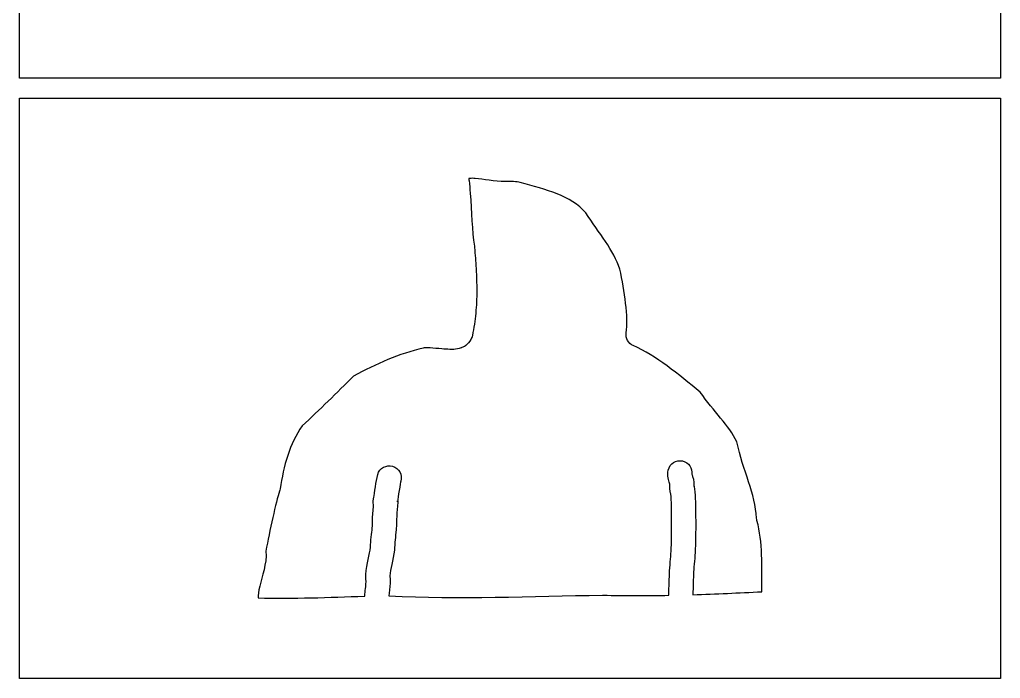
# Model space of a CAD drawing. Header units: millimetres. Extents: x -1461 to -1025, y 571 to 3922.
# Drawn here: x -1221 to -1025, y 3017.4 to 3149.1 of the extents above; entities that cross this region are included whole.
import ezdxf

# ---------------------------------------------------------------- set-up
doc = ezdxf.new("R2010")
doc.units = ezdxf.units.MM
doc.layers.add('Calque_1', color=7, linetype='CONTINUOUS')

msp = doc.modelspace()

# ---------------------------------------------------------------- linework, layer by layer
at = {"layer": 'Calque_1', "color": 5}
for points in [[(-1221.0133, 3533.39483), (-1025.0134, 3533.39483), (-1025.0134, 3137.39523), (-1221.0133, 3137.39523)], [(-1221.0133, 3133.39496), (-1025.0134, 3133.39496), (-1025.0134, 3017.394804), (-1221.0133, 3017.394804)]]:
    msp.add_lwpolyline(points, close=True, dxfattribs=at)
at = {"layer": 'Calque_1', "color": 7}
for points in [[(-1131.2103, 3116.92846), (-1131.2003, 3116.90346)], [(-1130.9862, 3117.34566), (-1130.9724, 3117.34826)], [(-1130.1161, 3103.76885), (-1130.1161, 3103.75885), (-1130.1161, 3103.75885)], [(-1130.0951, 3103.58775), (-1130.0951, 3103.51975)], [(-1130.5302, 3085.942849), (-1130.5402, 3085.928849)]]:
    msp.add_lwpolyline(points, dxfattribs=at)
for points in [[(-1130.9724, 3117.34826)], [(-1146.4669, 3059.804069)]]:
    msp.add_lwpolyline(points, close=True, dxfattribs=at)
for points in [[(-1130.9724, 3117.34826), (-1131.1088, 3117.33826), (-1131.1536, 3117.32126), (-1131.2473, 3117.30726)], [(-1131.2473, 3117.30726), (-1131.2313, 3117.18286), (-1131.2253, 3117.05346), (-1131.2103, 3116.92846)], [(-1131.2003, 3116.90346), (-1131.1013, 3116.08446), (-1131.0271, 3115.25195), (-1130.9605, 3114.41685)], [(-1129.9506, 3117.34566), (-1130.3542, 3117.37366), (-1130.7097, 3117.36866), (-1130.9862, 3117.34566)], [(-1123.9861, 3116.71356), (-1126.1594, 3116.67956), (-1128.3363, 3117.23246), (-1129.9506, 3117.34566)], [(-1120.9553, 3116.51306), (-1121.7142, 3116.71636), (-1122.7544, 3116.73266), (-1123.9861, 3116.71356)], [(-1107.8858, 3110.45045), (-1110.8333, 3113.89025), (-1115.7955, 3115.13035), (-1120.9553, 3116.51306)], [(-1130.9605, 3114.41685), (-1130.6593, 3110.67895), (-1130.6028, 3106.88575), (-1130.1161, 3103.76885)], [(-1101.0573, 3099.219049), (-1102.2774, 3102.94115), (-1105.2446, 3106.44855), (-1107.8858, 3110.45045)], [(-1130.1161, 3103.75885), (-1130.107054, 3103.702087), (-1130.100049, 3103.645016), (-1130.0951, 3103.58775)], [(-1130.0951, 3103.51975), (-1129.98, 3102.13595), (-1129.8729, 3100.73875), (-1129.7939, 3099.330849)], [(-1129.7939, 3099.330849), (-1129.7939, 3099.296849), (-1129.7939, 3099.262849), (-1129.7839, 3099.227949)], [(-1129.7839, 3099.227949), (-1129.7049, 3097.795949), (-1129.6562, 3096.352949), (-1129.6598, 3094.901649)], [(-1099.7804, 3086.451349), (-1099.3161, 3089.618949), (-1100.1392, 3094.853949), (-1101.0573, 3099.219049)], [(-1129.6598, 3094.901649), (-1129.6598, 3094.138249), (-1129.6788, 3093.372649), (-1129.7128, 3092.605149)], [(-1129.7128, 3092.605149), (-1129.7448, 3091.893949), (-1129.7908, 3091.180849), (-1129.856, 3090.466749)], [(-1129.866, 3090.381749), (-1130.0015, 3088.917249), (-1130.212, 3087.447249), (-1130.5202, 3085.974849)], [(-1129.856, 3090.466749), (-1129.856, 3090.438749), (-1129.856, 3090.409749), (-1129.866, 3090.381749)], [(-1130.8551, 3085.119549), (-1131.104, 3084.651349), (-1131.4466, 3084.227049), (-1131.8271, 3083.951149)], [(-1130.7761, 3085.265849), (-1130.8001, 3085.215849), (-1130.8281, 3085.167849), (-1130.8551, 3085.119549)], [(-1130.6911, 3085.462249), (-1130.7171, 3085.395249), (-1130.7451, 3085.331249), (-1130.7761, 3085.265849)], [(-1130.5402, 3085.928849), (-1130.5742, 3085.770449), (-1130.6282, 3085.615249), (-1130.6911, 3085.462249)], [(-1130.5202, 3085.974849), (-1130.5202, 3085.963849), (-1130.5202, 3085.953849), (-1130.5302, 3085.942849)], [(-1098.3789, 3083.909949), (-1099.363312, 3084.346731), (-1099.936286, 3085.385729), (-1099.7804, 3086.451349)], [(-1140.3659, 3083.438749), (-1145.1454, 3082.300949), (-1149.7492, 3080.256549), (-1154.2865, 3077.823549)], [(-1136.6158, 3083.272349), (-1138.2681, 3083.416349), (-1139.9409, 3083.539949), (-1140.3659, 3083.438749)], [(-1135.0474, 3083.166449), (-1135.5888, 3083.176449), (-1136.1044, 3083.219449), (-1136.6158, 3083.272349)], [(-1134.8107, 3083.166449), (-1134.8887, 3083.166549), (-1134.9705, 3083.156449), (-1135.0474, 3083.166449)], [(-1134.2568, 3083.176449), (-1134.4446, 3083.164449), (-1134.6269, 3083.166449), (-1134.8107, 3083.166449)], [(-1132.7509, 3083.467949), (-1133.2978, 3083.263449), (-1133.7933, 3083.205549), (-1134.2568, 3083.176449)], [(-1132.6243, 3083.522949), (-1132.6663, 3083.505949), (-1132.7093, 3083.482949), (-1132.7509, 3083.467949)], [(-1132.2801, 3083.672849), (-1132.3985, 3083.611849), (-1132.5107, 3083.569649), (-1132.6243, 3083.522949)], [(-1131.9261, 3083.898149), (-1132.0441, 3083.812149), (-1132.1626, 3083.733849), (-1132.2801, 3083.672849)], [(-1131.8271, 3083.951149), (-1131.8611, 3083.927149), (-1131.8931, 3083.921149), (-1131.9261, 3083.898149)], [(-1084.988, 3074.633949), (-1089.3368, 3078.210149), (-1093.8381, 3081.893849), (-1098.3789, 3083.909949)], [(-1154.2865, 3077.823549), (-1157.6343, 3074.507449), (-1161.0338, 3071.091749), (-1164.5629, 3067.882069)], [(-1077.6887, 3064.667669), (-1079.2171, 3067.946869), (-1082.3497, 3070.785449), (-1084.988, 3074.633949)], [(-1164.5629, 3067.882069), (-1167.0488, 3064.305269), (-1168.2767, 3059.874169), (-1168.9415, 3055.271469)], [(-1073.7375, 3049.445369), (-1073.9862, 3054.215169), (-1076.4523, 3058.945469), (-1077.6887, 3064.667669)], [(-1149.4378, 3058.162769), (-1149.261487, 3058.774386), (-1148.849429, 3059.290913), (-1148.292277, 3059.598717)], [(-1148.292277, 3059.598717), (-1147.735124, 3059.90652), (-1147.078516, 3059.980388), (-1146.4669, 3059.804069)], [(-1146.4669, 3059.804069), (-1145.855188, 3059.62774), (-1145.338595, 3059.215596), (-1145.030799, 3058.65833)], [(-1091.3925, 3059.054069), (-1091.096076, 3060.34587), (-1089.808635, 3061.152842), (-1088.5168, 3060.856569)], [(-1088.5168, 3060.856569), (-1087.317009, 3060.571245), (-1086.528748, 3059.423052), (-1086.6936, 3058.200869)], [(-1149.907, 3055.703469), (-1149.765, 3056.604169), (-1149.6612, 3057.388069), (-1149.4378, 3058.162769)], [(-1145.030799, 3058.65833), (-1144.723003, 3058.101064), (-1144.649225, 3057.444339), (-1144.8257, 3056.832669)], [(-1091.1553, 3056.454769), (-1091.3118, 3056.888369), (-1091.6543, 3057.913169), (-1091.3925, 3059.054069)], [(-1086.6936, 3058.200869), (-1086.6936, 3058.212869), (-1086.6936, 3058.219869), (-1086.6396, 3058.083569)], [(-1086.6396, 3058.083569), (-1086.5166, 3057.742569), (-1086.1499, 3056.869869), (-1086.2696, 3055.750369)], [(-1150.2419, 3053.600869), (-1150.1909, 3053.865169), (-1150.0491, 3054.802869), (-1149.907, 3055.703469)], [(-1144.8257, 3056.832669), (-1144.8357, 3056.801669), (-1145.0284, 3055.822469), (-1145.1652, 3054.955269)], [(-1091.0468, 3056.141569), (-1091.0568, 3056.154569), (-1091.0778, 3056.238569), (-1091.1553, 3056.454769)], [(-1090.8644, 3054.272969), (-1090.8644, 3054.299969), (-1091.1505, 3054.936769), (-1091.0468, 3056.141569)], [(-1086.2696, 3055.750369), (-1086.2416, 3056.008669), (-1086.156, 3055.649969), (-1086.0784, 3054.640369)], [(-1169.0562, 3054.808469), (-1169.7853, 3052.763569), (-1171.0675, 3046.810069), (-1171.7904, 3042.830369)], [(-1168.9415, 3055.271469), (-1168.964265, 3055.11371), (-1169.002688, 3054.958611), (-1169.0562, 3054.808469)], [(-1145.1652, 3054.955269), (-1145.3019, 3054.088469), (-1145.4202, 3053.254769), (-1145.5274, 3052.695969)], [(-1090.7471, 3051.936069), (-1090.7701, 3052.727569), (-1090.8051, 3053.506669), (-1090.8644, 3054.272969)], [(-1086.0784, 3054.640369), (-1086.0124, 3053.774269), (-1085.9733, 3052.918269), (-1085.9492, 3052.073169)], [(-1150.4877, 3049.417069), (-1150.4487, 3050.319569), (-1150.3321, 3051.421569), (-1150.2629, 3052.157969)], [(-1150.2629, 3052.157969), (-1150.2739, 3051.998569), (-1150.4541, 3052.496869), (-1150.2419, 3053.600869)], [(-1145.4764, 3051.820069), (-1145.5484, 3051.036469), (-1145.6649, 3049.866269), (-1145.6935, 3049.208369)], [(-1145.5274, 3052.695969), (-1145.4534, 3053.083869), (-1145.4236, 3052.838469), (-1145.4664, 3051.929669)], [(-1145.4664, 3051.929669), (-1145.468895, 3051.893064), (-1145.472229, 3051.856521), (-1145.4764, 3051.820069)], [(-1090.7871, 3043.343469), (-1090.7031, 3045.364469), (-1090.6795, 3049.580469), (-1090.7471, 3051.936069)], [(-1085.9492, 3052.073169), (-1085.8762, 3049.531669), (-1085.8982, 3045.390569), (-1085.9912, 3043.145469)], [(-1150.5817, 3047.048269), (-1150.4394, 3048.558569), (-1150.5567, 3047.830169), (-1150.4877, 3049.417069)], [(-1145.6935, 3049.208369), (-1145.7545, 3047.803469), (-1145.6515, 3048.221269), (-1145.8046, 3046.597669)], [(-1073.6565, 3048.942069), (-1073.70129, 3049.106485), (-1073.728443, 3049.275203), (-1073.7375, 3049.445369)], [(-1072.6819, 3034.720168), (-1072.7239, 3039.775168), (-1072.4781, 3044.597069), (-1073.6565, 3048.942069)], [(-1150.8086, 3045.079369), (-1150.7406, 3045.852269), (-1150.6328, 3046.505169), (-1150.5817, 3047.048269)], [(-1145.8046, 3046.597669), (-1145.8766, 3045.834769), (-1145.9813, 3045.191069), (-1146.0283, 3044.657269)], [(-1150.8826, 3043.619469), (-1150.8536, 3043.867669), (-1150.8716, 3044.357369), (-1150.8086, 3045.079369)], [(-1146.0283, 3044.657269), (-1146.0543, 3044.361269), (-1146.0283, 3043.822969), (-1146.1173, 3043.056269)], [(-1171.7904, 3042.830369), (-1171.608, 3040.233768), (-1172.5547, 3037.873568), (-1173.0286, 3035.820468)], [(-1151.7967, 3038.168168), (-1151.665, 3040.395168), (-1151.0533, 3042.173369), (-1150.8826, 3043.619469)], [(-1146.1173, 3043.056269), (-1146.3671, 3040.940268), (-1146.9254, 3039.258368), (-1147.0067, 3037.885068)], [(-1091.1137, 3038.923468), (-1091.0307, 3040.529468), (-1090.8427, 3041.997969), (-1090.7871, 3043.343469)], [(-1085.9912, 3043.145469), (-1086.0582, 3041.522368), (-1086.2502, 3040.037568), (-1086.3204, 3038.676568)], [(-1151.7787, 3036.633468), (-1151.7687, 3036.839568), (-1151.8447, 3037.352368), (-1151.7967, 3038.168168)], [(-1091.2734, 3034.004368), (-1091.2484, 3035.741368), (-1091.1884, 3037.473868), (-1091.1137, 3038.923468)], [(-1086.3204, 3038.676568), (-1086.3894, 3037.336168), (-1086.432, 3035.730568), (-1086.4552, 3034.123868)], [(-1152.0536, 3033.821768), (-1151.9576, 3034.903368), (-1151.811, 3035.849568), (-1151.7787, 3036.633468)], [(-1146.9847, 3036.433968), (-1147.0247, 3035.474068), (-1147.1364, 3034.628068), (-1147.225, 3033.871768)], [(-1147.0067, 3037.885068), (-1147.0177, 3037.706768), (-1146.9527, 3037.222168), (-1146.9847, 3036.433968)], [(-1173.0286, 3035.820468), (-1173.2568, 3034.831368), (-1173.3665, 3033.996868), (-1173.3686, 3033.487768)], [(-1086.4552, 3034.123868), (-1081.8721, 3034.273168), (-1077.2823, 3034.482168), (-1072.6819, 3034.720168)], [(-1173.3686, 3033.487768), (-1166.3358, 3033.292968), (-1159.2218, 3033.598368), (-1152.0536, 3033.821768)], [(-1147.225, 3033.871768), (-1133.1017, 3033.181268), (-1118.8565, 3033.833768), (-1104.5237, 3034.030368)], [(-1104.5237, 3034.030368), (-1104.487871, 3034.031171), (-1104.452029, 3034.031171), (-1104.4162, 3034.030368)], [(-1104.4162, 3034.030368), (-1100.0437, 3033.894268), (-1095.6615, 3033.917068), (-1091.2734, 3034.004368)]]:
    msp.add_open_spline(points, degree=3, dxfattribs=at)

doc.saveas('drawing.dxf')
